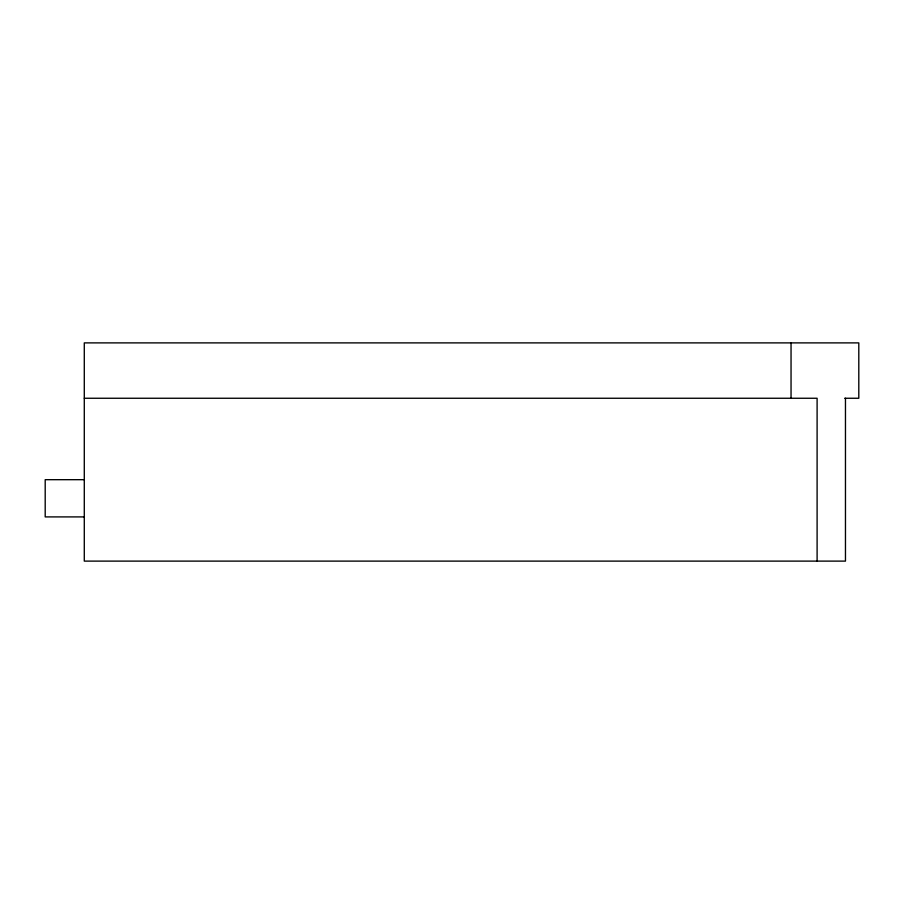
<?xml version="1.0" encoding="UTF-8"?>
<svg xmlns="http://www.w3.org/2000/svg" width="904" height="904" viewBox="0 0 904 904"><rect width="100%" height="100%" fill="white"/><g stroke="black" fill="none" stroke-linecap="round" stroke-linejoin="round"><path stroke-width="1.36" d="M84.287 398.257L817.103 398.257L817.103 561.113M844.698 398.257L858.8 398.257L858.8 342.887L84.287 342.887L84.287 561.113L845.466 561.113L845.466 398.257M84.287 479.685L45.2 479.685L45.2 516.907L84.287 516.907M791.045 342.887L791.045 398.257"/></g></svg>
